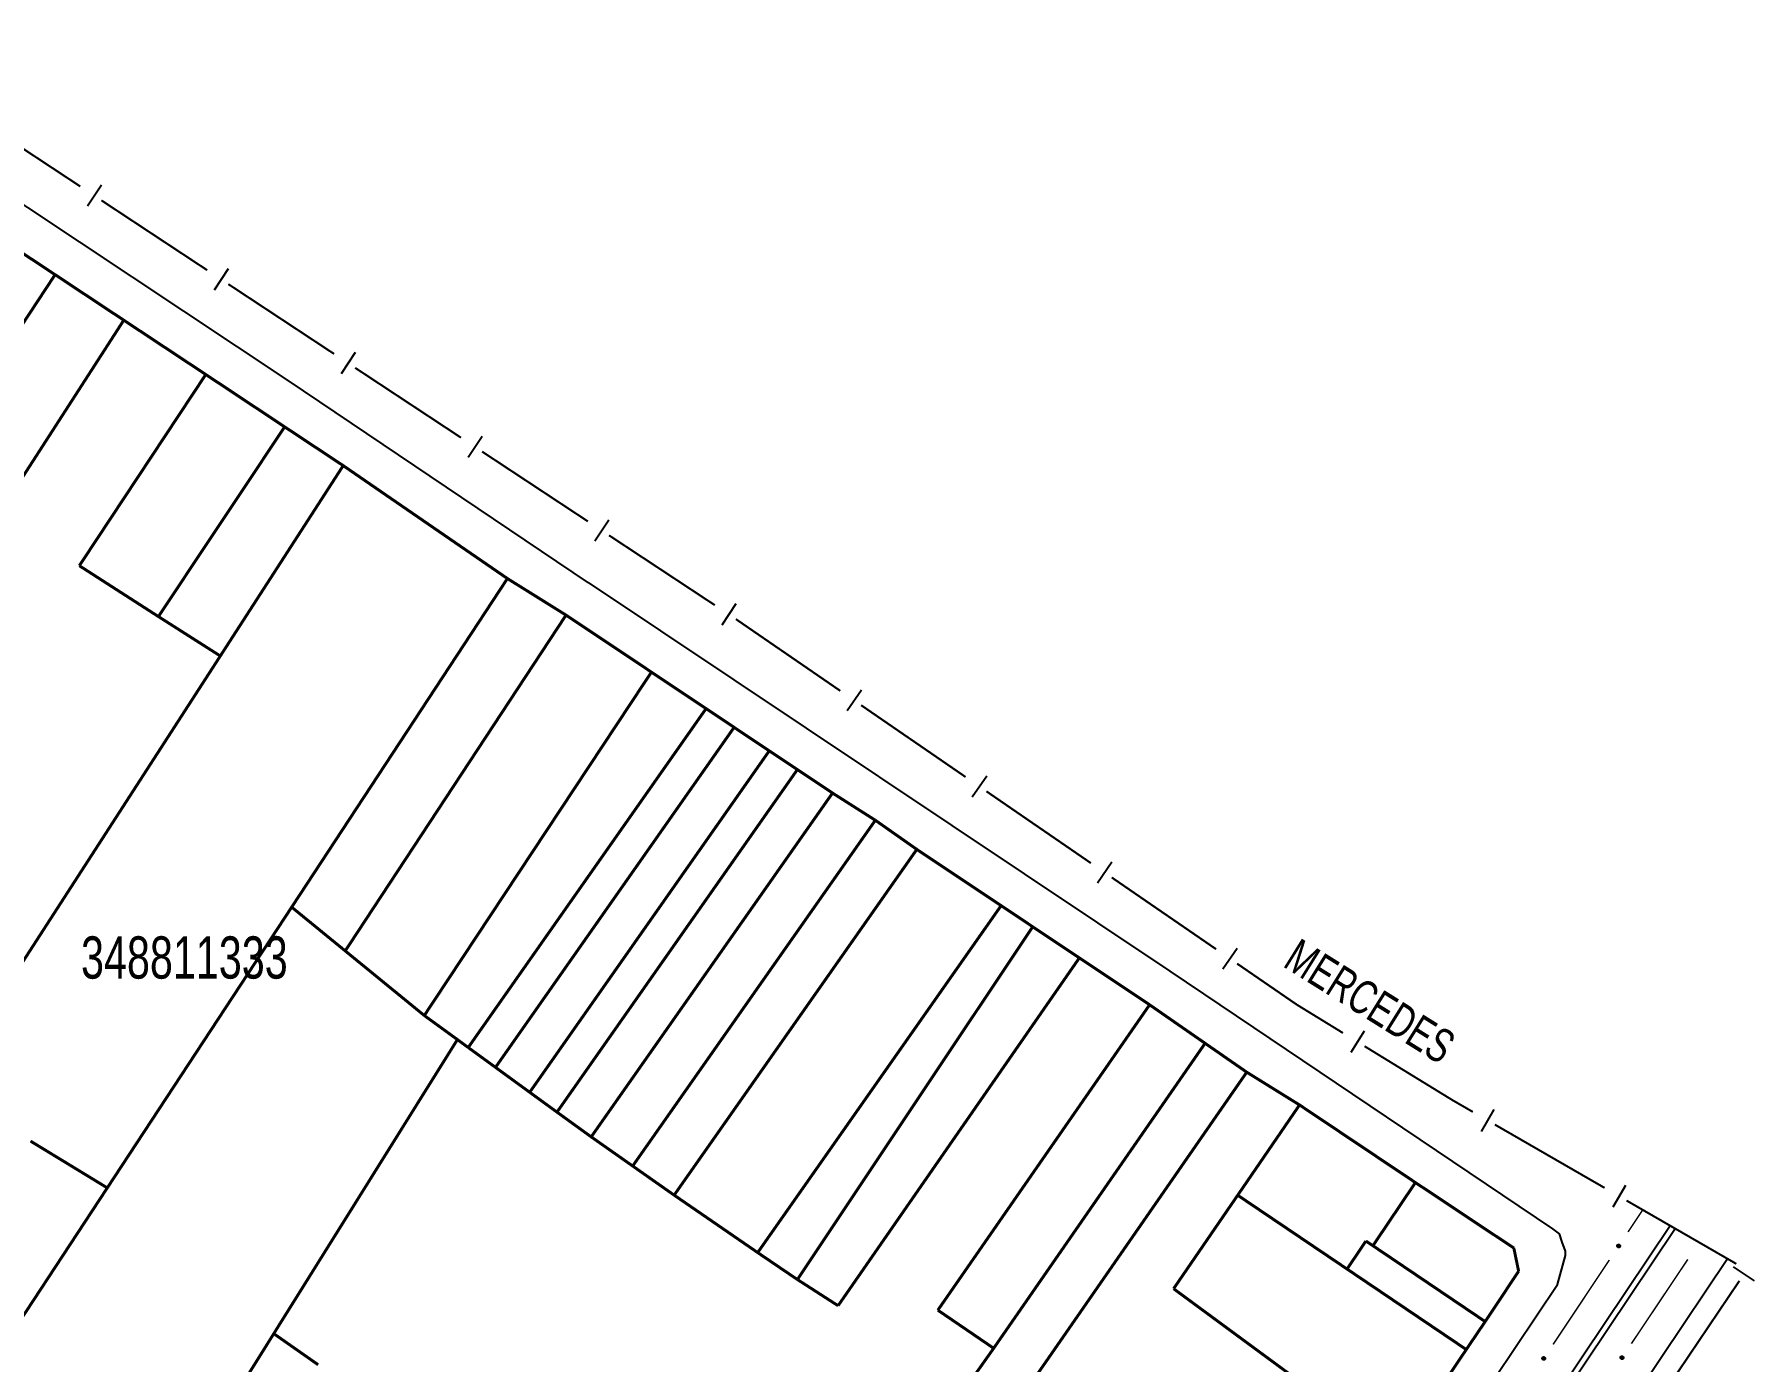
# Model space of a CAD drawing. Extents: x 202481 to 204056, y 4838981 to 4840330.
# Drawn here: x 203690 to 203893.7, y 4840055.2 to 4840212.4 of the extents above; entities that cross this region are included whole.
import ezdxf

# ---------------------------------------------------------------- set-up
doc = ezdxf.new("R2010")
doc.units = 0
doc.header["$LTSCALE"] = 1.5
doc.header["$MEASUREMENT"] = 0
for name, color, linetype in [('CD_MALHA_LOTES', 7, 'CONTINUOUS'), ('CD_TXT_QUADRA', 7, 'CONTINUOUS'), ('LM-LIM-SETORES-BAIRROS', 250, 'CONTINUOUS'), ('RU-QUADRA', 210, 'CONTINUOUS'), ('SV-EIXO-RUA-PAV', 20, 'CONTINUOUS'), ('SV-RUA-PAVIM', 7, 'CONTINUOUS'), ('SV-SEP-FISICO-VIA', 7, 'CONTINUOUS'), ('SV-TXT-RUA-PAV', 7, 'CONTINUOUS')]:
    doc.layers.add(name, color=color, linetype=linetype)
doc.styles.add('ARIAL', font='ARIAL.SHX')

msp = doc.modelspace()

# ---------------------------------------------------------------- linework, layer by layer
at = {"layer": 'CD_MALHA_LOTES', "linetype": 'Continuous', "const_width": 0.35, "flags": 128}
for points in [[(203683.15, 4840190.09), (203692.47, 4840183.92)], [(203643.08, 4840108.83), (203692.47, 4840183.92)], [(203692.47, 4840183.92), (203700.6, 4840178.53)], [(203652.51, 4840103.92), (203700.6, 4840178.53)], [(203700.6, 4840178.53), (203710.31, 4840172.1)], [(203695.34, 4840149.46), (203710.31, 4840172.1)], [(203710.31, 4840172.1), (203719.65, 4840165.9)], [(203704.7, 4840143.44), (203719.65, 4840165.9)], [(203719.65, 4840165.9), (203726.58, 4840161.31)], [(203726.58, 4840161.31), (203712.03, 4840138.77)], [(203726.58, 4840161.31), (203746.02, 4840147.94)], [(203704.7, 4840143.44), (203695.34, 4840149.46)], [(203720.48, 4840109.03), (203746.02, 4840147.94)], [(203746.02, 4840147.94), (203752.96, 4840143.61)], [(203712.03, 4840138.77), (203704.7, 4840143.44)], [(203726.82, 4840103.85), (203752.96, 4840143.61)], [(203752.96, 4840143.61), (203763.07, 4840136.86)], [(203679.07, 4840087.73), (203712.03, 4840138.77)], [(203736.18, 4840096.2), (203763.07, 4840136.86)], [(203763.07, 4840136.86), (203769.54, 4840132.54)], [(203741.38, 4840092.41), (203769.54, 4840132.54)], [(203769.54, 4840132.54), (203772.86, 4840130.32)], [(203744.61, 4840090.06), (203772.86, 4840130.32)], [(203772.86, 4840130.32), (203777.02, 4840127.54)], [(203748.66, 4840087.11), (203777.02, 4840127.54)], [(203777.02, 4840127.54), (203780.35, 4840125.32)], [(203751.89, 4840084.76), (203780.35, 4840125.32)], [(203780.35, 4840125.32), (203784.51, 4840122.54)], [(203755.94, 4840081.83), (203784.51, 4840122.54)], [(203784.51, 4840122.54), (203789.58, 4840119.32)], [(203760.85, 4840078.38), (203789.58, 4840119.32)], [(203789.58, 4840119.32), (203794.49, 4840115.87)], [(203765.76, 4840074.93), (203794.49, 4840115.87)], [(203794.49, 4840115.87), (203804.47, 4840109.21)], [(203720.48, 4840109.03), (203698.65, 4840075.79)], [(203726.82, 4840103.85), (203720.48, 4840109.03)], [(203775.65, 4840068.13), (203804.47, 4840109.21)], [(203804.47, 4840109.21), (203808.21, 4840106.71)], [(203780.35, 4840064.94), (203808.21, 4840106.71)], [(203808.21, 4840106.71), (203813.73, 4840103.02)], [(203736.18, 4840096.2), (203726.82, 4840103.85)], [(203813.73, 4840103.02), (203785.17, 4840061.84)], [(203813.73, 4840103.02), (203822.05, 4840097.47)], [(203796.98, 4840061.31), (203822.05, 4840097.47)], [(203822.05, 4840097.47), (203828.62, 4840092.91)], [(203740.1, 4840093.35), (203736.18, 4840096.2)], [(203718.36, 4840058.53), (203740.1, 4840093.35)], [(203741.38, 4840092.41), (203740.1, 4840093.35)], [(203744.61, 4840090.06), (203741.38, 4840092.41)], [(203803.59, 4840056.8), (203828.62, 4840092.91)], [(203828.62, 4840092.91), (203833.55, 4840089.49)], [(203748.66, 4840087.11), (203744.61, 4840090.06)], [(203833.55, 4840089.49), (203805.38, 4840048.86)], [(203833.55, 4840089.49), (203839.8, 4840085.61)], [(203751.89, 4840084.76), (203748.66, 4840087.11)], [(203832.48, 4840074.92), (203839.8, 4840085.61)], [(203839.8, 4840085.61), (203853.52, 4840076.42)], [(203755.94, 4840081.83), (203751.89, 4840084.76)], [(203698.65, 4840075.79), (203689.56, 4840081.33)], [(203760.85, 4840078.38), (203755.94, 4840081.83)], [(203765.76, 4840074.93), (203760.85, 4840078.38)], [(203669.79, 4840031.84), (203698.65, 4840075.79)], [(203775.65, 4840068.13), (203765.76, 4840074.93)], [(203824.89, 4840063.85), (203832.48, 4840074.92)], [(203845.43, 4840066.18), (203832.48, 4840074.92)], [(203848.49, 4840068.94), (203853.52, 4840076.42)], [(203853.52, 4840076.42), (203865.17, 4840068.67)], [(203845.43, 4840066.18), (203847.66, 4840069.5)], [(203847.66, 4840069.5), (203848.49, 4840068.94)], [(203861.78, 4840059.96), (203848.49, 4840068.94)], [(203865.17, 4840068.67), (203865.74, 4840065.92)], [(203780.35, 4840064.94), (203775.65, 4840068.13)], [(203785.17, 4840061.84), (203780.35, 4840064.94)], [(203859.54, 4840056.65), (203845.43, 4840066.18)], [(203865.74, 4840065.92), (203861.78, 4840059.96)], [(203851.34, 4840044.38), (203824.89, 4840063.85)], [(203803.59, 4840056.8), (203796.98, 4840061.31)], [(203693.34, 4840018.44), (203718.36, 4840058.53)], [(203723.61, 4840054.85), (203718.36, 4840058.53)], [(203861.78, 4840059.96), (203859.54, 4840056.65)], [(203800.29, 4840052.13), (203803.59, 4840056.8)], [(203859.54, 4840056.65), (203851.34, 4840044.38)]]:
    msp.add_lwpolyline(points, dxfattribs=at)
at = {"layer": 'LM-LIM-SETORES-BAIRROS', "const_width": 0.25}
for points in [[(203695.452619, 4840194.367424), (203682.93337, 4840202.629894)], [(203710.475717, 4840184.45246), (203697.956468, 4840192.71493)], [(203725.498816, 4840174.537496), (203712.979567, 4840182.799966)], [(203740.521914, 4840164.622532), (203728.002665, 4840172.885002)], [(203755.545013, 4840154.707568), (203743.025764, 4840162.970038)], [(203770.568111, 4840144.792604), (203758.048862, 4840153.055074)], [(203785.430345, 4840134.638831), (203773.069283, 4840143.136134)], [(203800.263619, 4840124.442068), (203787.902557, 4840132.939371)], [(203815.096893, 4840114.245305), (203802.735831, 4840122.742608)], [(203829.930167, 4840104.048542), (203817.569105, 4840112.545845)], [(203839.5, 4840097.47), (203832.402379, 4840102.349082)], [(203839.829997, 4840097.2676), (203839.5, 4840097.47)], [(203844.944608, 4840094.130601), (203839.829997, 4840097.2676)], [(203857.94, 4840086.16), (203847.501913, 4840092.562102)], [(203858.593973, 4840085.782759), (203857.94, 4840086.16)], [(203860.326402, 4840084.783414), (203858.593973, 4840085.782759)], [(203875.918264, 4840075.789315), (203862.925046, 4840083.284398)], [(203891.510127, 4840066.795216), (203878.516908, 4840074.290298)], [(203883.489223, 4840052.341094), (203891.873238, 4840064.779273)]]:
    msp.add_lwpolyline(points, dxfattribs=at)
at = {"layer": 'LM-LIM-SETORES-BAIRROS'}
for points in [[(203697.948099, 4840194.517686), (203696.295605, 4840192.013836)], [(203712.971197, 4840184.602722), (203711.318703, 4840182.098872)], [(203727.994296, 4840174.687758), (203726.341802, 4840172.183908)], [(203743.017394, 4840164.772794), (203741.3649, 4840162.268944)], [(203758.040493, 4840154.85783), (203756.387999, 4840152.35398)], [(203773.063591, 4840144.942866), (203771.411097, 4840142.439016)], [(203787.928216, 4840134.741964), (203786.228756, 4840132.269752)], [(203802.761491, 4840124.545201), (203801.06203, 4840122.072988)], [(203817.594765, 4840114.348438), (203815.895304, 4840111.876225)], [(203832.428039, 4840104.151675), (203830.728578, 4840101.679462)], [(203847.433727, 4840094.363588), (203845.865228, 4840091.806283)], [(203862.808339, 4840085.083392), (203861.309323, 4840082.484748)], [(203878.400202, 4840076.089292), (203876.901185, 4840073.490649)], [(203893.675991, 4840064.770083), (203891.188355, 4840066.446886)]]:
    msp.add_lwpolyline(points, dxfattribs=at)
at = {"layer": 'RU-QUADRA', "linetype": 'Continuous', "const_width": 0.18, "flags": 128}
msp.add_lwpolyline([(203683.15, 4840190.09), (203692.47, 4840183.92), (203700.6, 4840178.53), (203710.31, 4840172.1), (203719.65, 4840165.9), (203726.58, 4840161.31), (203746.02, 4840147.94), (203752.96, 4840143.61), (203763.07, 4840136.86), (203769.54, 4840132.54), (203772.86, 4840130.32), (203777.02, 4840127.54), (203780.35, 4840125.32), (203784.51, 4840122.54), (203789.58, 4840119.32), (203794.49, 4840115.87), (203804.47, 4840109.21), (203808.21, 4840106.71), (203813.73, 4840103.02), (203822.05, 4840097.47), (203828.62, 4840092.91), (203833.55, 4840089.49), (203839.8, 4840085.61), (203853.52, 4840076.42), (203865.17, 4840068.67), (203865.74, 4840065.92), (203861.78, 4840059.96), (203859.54, 4840056.65), (203851.34, 4840044.38)], dxfattribs=at)
at = {"layer": 'SV-EIXO-RUA-PAV', "const_width": 0.18}
for points in [[(203879.44, 4840071.7), (203880.359892, 4840073.070455)], [(203880.359892, 4840073.070455), (203880.435728, 4840073.183435)], [(203878.69217, 4840070.576728), (203879.246348, 4840071.409127)], [(203879.246348, 4840071.409127), (203879.44, 4840071.7)], [(203869.825327, 4840057.258354), (203876.475459, 4840067.247135)], [(203879.09186, 4840057.34717), (203885.765523, 4840067.320244)]]:
    msp.add_lwpolyline(points, dxfattribs=at)
at = {"layer": 'SV-EIXO-RUA-PAV'}
for points in [[(203877.412559, 4840068.853336), (203877.402259, 4840068.901148), (203877.403183, 4840068.944346), (203877.414324, 4840068.980153), (203877.43242, 4840069.009228), (203877.454283, 4840069.036888), (203877.482477, 4840069.059912), (203877.519431, 4840069.078534), (203877.56732, 4840069.089203), (203877.61151, 4840069.085348), (203877.647199, 4840069.076304), (203877.678603, 4840069.059181), (203877.705118, 4840069.037492), (203877.728065, 4840069.007414), (203877.746571, 4840068.969781), (203877.756134, 4840068.921367), (203877.754938, 4840068.879023), (203877.743252, 4840068.844671), (203877.725838, 4840068.813209), (203877.703179, 4840068.785238), (203877.675372, 4840068.762797), (203877.637448, 4840068.744232), (203877.589539, 4840068.735427), (203877.547292, 4840068.736138), (203877.512786, 4840068.747338), (203877.482196, 4840068.76518), (203877.454187, 4840068.786771), (203877.429863, 4840068.814149), (203877.412559, 4840068.853336)], [(203868.545716, 4840055.534962), (203868.535416, 4840055.582774), (203868.53634, 4840055.625972), (203868.547481, 4840055.661779), (203868.565576, 4840055.690854), (203868.587439, 4840055.718514), (203868.615634, 4840055.741538), (203868.652587, 4840055.76016), (203868.700476, 4840055.770829), (203868.744666, 4840055.766974), (203868.780356, 4840055.75793), (203868.81176, 4840055.740807), (203868.838274, 4840055.719118), (203868.861221, 4840055.68904), (203868.879728, 4840055.651407), (203868.889291, 4840055.602993), (203868.888094, 4840055.560649), (203868.876409, 4840055.526298), (203868.858994, 4840055.494835), (203868.836336, 4840055.466864), (203868.808529, 4840055.444423), (203868.770604, 4840055.425858), (203868.722695, 4840055.417053), (203868.680449, 4840055.417764), (203868.645942, 4840055.428964), (203868.615353, 4840055.446806), (203868.587344, 4840055.468397), (203868.563019, 4840055.495775), (203868.545716, 4840055.534962)], [(203877.80819, 4840055.626799), (203877.798002, 4840055.674635), (203877.799028, 4840055.71783), (203877.810253, 4840055.753611), (203877.828417, 4840055.782644), (203877.850345, 4840055.810252), (203877.878594, 4840055.833209), (203877.915592, 4840055.851744), (203877.963506, 4840055.862301), (203878.007686, 4840055.858341), (203878.043354, 4840055.849213), (203878.074718, 4840055.832016), (203878.101181, 4840055.810265), (203878.124058, 4840055.780132), (203878.142475, 4840055.742456), (203878.151924, 4840055.69402), (203878.150627, 4840055.651679), (203878.138861, 4840055.617355), (203878.121373, 4840055.585933), (203878.098648, 4840055.558016), (203878.070788, 4840055.53564), (203878.03282, 4840055.517165), (203877.98489, 4840055.508473), (203877.942646, 4840055.509283), (203877.908165, 4840055.520565), (203877.877619, 4840055.538479), (203877.84966, 4840055.560136), (203877.825401, 4840055.587571), (203877.80819, 4840055.626799)]]:
    msp.add_lwpolyline(points, close=True, dxfattribs=at)
for points in [[(203877.402259, 4840068.901148), (203877.482477, 4840069.059912)], [(203877.40268, 4840068.925775), (203877.464295, 4840069.040484)], [(203877.403183, 4840068.944346), (203877.454283, 4840069.036888)], [(203877.408007, 4840068.879607), (203877.497206, 4840069.062834)], [(203877.412559, 4840068.853336), (203877.519431, 4840069.078534)], [(203877.423174, 4840068.833446), (203877.542988, 4840069.079893)], [(203877.429863, 4840068.814149), (203877.56732, 4840069.089203)], [(203877.444764, 4840068.804319), (203877.586508, 4840069.083704)], [(203877.454187, 4840068.786771), (203877.61151, 4840069.085348)], [(203877.469379, 4840068.779735), (203877.625113, 4840069.077673)], [(203877.482196, 4840068.76518), (203877.647199, 4840069.076304)], [(203877.49929, 4840068.758182), (203877.664102, 4840069.064831)], [(203877.512786, 4840068.747338), (203877.678603, 4840069.059181)], [(203877.532602, 4840068.7442), (203877.690605, 4840069.045546)], [(203877.547292, 4840068.736138), (203877.705118, 4840069.037492)], [(203877.570452, 4840068.737034), (203877.714844, 4840069.017935)], [(203877.589539, 4840068.735427), (203877.728065, 4840069.007414)], [(203877.614348, 4840068.743873), (203877.736057, 4840068.98578)], [(203877.637448, 4840068.744232), (203877.746571, 4840068.969781)], [(203877.657481, 4840068.759417), (203877.74744, 4840068.938859)], [(203877.675372, 4840068.762797), (203877.756134, 4840068.921367)], [(203877.691152, 4840068.777982), (203877.752388, 4840068.894583)], [(203877.703179, 4840068.785238), (203877.754938, 4840068.879023)], [(203868.535416, 4840055.582774), (203868.615634, 4840055.741538)], [(203868.535836, 4840055.607401), (203868.597452, 4840055.72211)], [(203868.53634, 4840055.625972), (203868.587439, 4840055.718514)], [(203868.541164, 4840055.561234), (203868.630363, 4840055.74446)], [(203868.545716, 4840055.534962), (203868.652587, 4840055.76016)], [(203868.556331, 4840055.515072), (203868.676145, 4840055.761519)], [(203868.563019, 4840055.495775), (203868.700476, 4840055.770829)], [(203868.57792, 4840055.485945), (203868.719664, 4840055.76533)], [(203868.587344, 4840055.468397), (203868.744666, 4840055.766974)], [(203868.602535, 4840055.461361), (203868.75827, 4840055.759299)], [(203868.615353, 4840055.446806), (203868.780356, 4840055.75793)], [(203868.632446, 4840055.439808), (203868.797258, 4840055.746457)], [(203868.645942, 4840055.428964), (203868.81176, 4840055.740807)], [(203868.665759, 4840055.425826), (203868.823762, 4840055.727172)], [(203868.680449, 4840055.417764), (203868.838274, 4840055.719118)], [(203868.703608, 4840055.41866), (203868.848, 4840055.699561)], [(203868.722695, 4840055.417053), (203868.861221, 4840055.68904)], [(203868.747504, 4840055.425499), (203868.869213, 4840055.667406)], [(203868.770604, 4840055.425858), (203868.879728, 4840055.651407)], [(203868.790638, 4840055.441043), (203868.880596, 4840055.620485)], [(203868.808529, 4840055.444423), (203868.889291, 4840055.602993)], [(203868.824308, 4840055.459608), (203868.885544, 4840055.576209)], [(203868.836336, 4840055.466864), (203868.888094, 4840055.560649)], [(203877.798002, 4840055.674635), (203877.878594, 4840055.833209)], [(203877.798481, 4840055.699261), (203877.860366, 4840055.813825)], [(203877.799028, 4840055.71783), (203877.850345, 4840055.810252)], [(203877.803699, 4840055.653081), (203877.89333, 4840055.836096)], [(203877.80819, 4840055.626799), (203877.915592, 4840055.851744)], [(203877.818757, 4840055.606884), (203877.939152, 4840055.853047)], [(203877.825401, 4840055.587571), (203877.963506, 4840055.862301)], [(203877.840279, 4840055.577706), (203877.98268, 4840055.856757)], [(203877.84966, 4840055.560136), (203878.007686, 4840055.858341)], [(203877.864835, 4840055.553064), (203878.021272, 4840055.850635)], [(203877.877619, 4840055.538479), (203878.043354, 4840055.849213)], [(203877.894695, 4840055.531441), (203878.06023, 4840055.8377)], [(203877.908165, 4840055.520565), (203878.074718, 4840055.832016)], [(203877.927975, 4840055.517381), (203878.086688, 4840055.818353)], [(203877.942646, 4840055.509283), (203878.101181, 4840055.810265)], [(203877.965807, 4840055.510125), (203878.110861, 4840055.790684)], [(203877.98489, 4840055.508473), (203878.124058, 4840055.780132)], [(203878.009719, 4840055.516861), (203878.131999, 4840055.758479)], [(203878.03282, 4840055.517165), (203878.142475, 4840055.742456)], [(203878.052889, 4840055.532303), (203878.143271, 4840055.711532)], [(203878.070788, 4840055.53564), (203878.151924, 4840055.69402)], [(203878.086604, 4840055.550788), (203878.148114, 4840055.667245)], [(203878.098648, 4840055.558016), (203878.150627, 4840055.651679)]]:
    msp.add_lwpolyline(points, dxfattribs=at)
at = {"layer": 'SV-RUA-PAVIM', "linetype": 'Continuous'}
for points in [[(203755.63, 4840147.45, 11.72), (203720.05, 4840171.37, 11.72), (203658.4, 4840212.37, 11.82)], [(203636.93, 4840045.74, 6.78), (203748.89, 4839981.31, 8.42), (203754.12, 4839978.29, 9.8), (203791.33, 4839956.37, 10.46), (203792.62, 4839955.76, 10.62), (203794.47, 4839955.29, 10.73), (203796.39, 4839955.22, 10.78), (203798.24, 4839956.75, 10.9), (203870.34, 4840064.36, 11.27), (203871.27, 4840067.77, 11.27), (203871.27, 4840068.3, 11.27), (203870.9, 4840069.37, 11.27), (203870.57, 4840070.34, 11.27), (203869.8, 4840070.94, 11.27), (203824.5, 4840101.44, 11.28), (203755.63, 4840147.46, 11.28)], [(203890.472974, 4840067.393493, 11.15), (203789.4, 4839916.54, 11.15), (203780.34, 4839903.26, 11.15)]]:
    msp.add_polyline3d(points, dxfattribs=at)
at = {"layer": 'SV-SEP-FISICO-VIA', "linetype": 'Continuous'}
msp.add_polyline3d([(203883.673831, 4840071.315549, 11.15), (203782.91, 4839920.92, 11.15), (203773.88, 4839907.67, 11.15), (203773.85, 4839907.44, 11.15), (203773.92, 4839907.28, 11.15), (203774.19, 4839907.19, 11.15), (203774.45, 4839907.28, 11.15), (203783.49, 4839920.53, 11.15), (203884.283264, 4840070.964001, 12.57)], dxfattribs=at)

# ---------------------------------------------------------------- texts
at = {"layer": 'CD_TXT_QUADRA', "style": 'ARIAL', "width": 0.7}
msp.add_text('348811333', height=5, dxfattribs=at).set_placement((203695.54, 4840100.57))
at = {"layer": 'SV-TXT-RUA-PAV', "style": 'ARIAL', "width": 0.7}
msp.add_text('MERCEDES', height=4, rotation=328, dxfattribs=at).set_placement((203837.686984, 4840102.074547))

doc.saveas('drawing.dxf')
